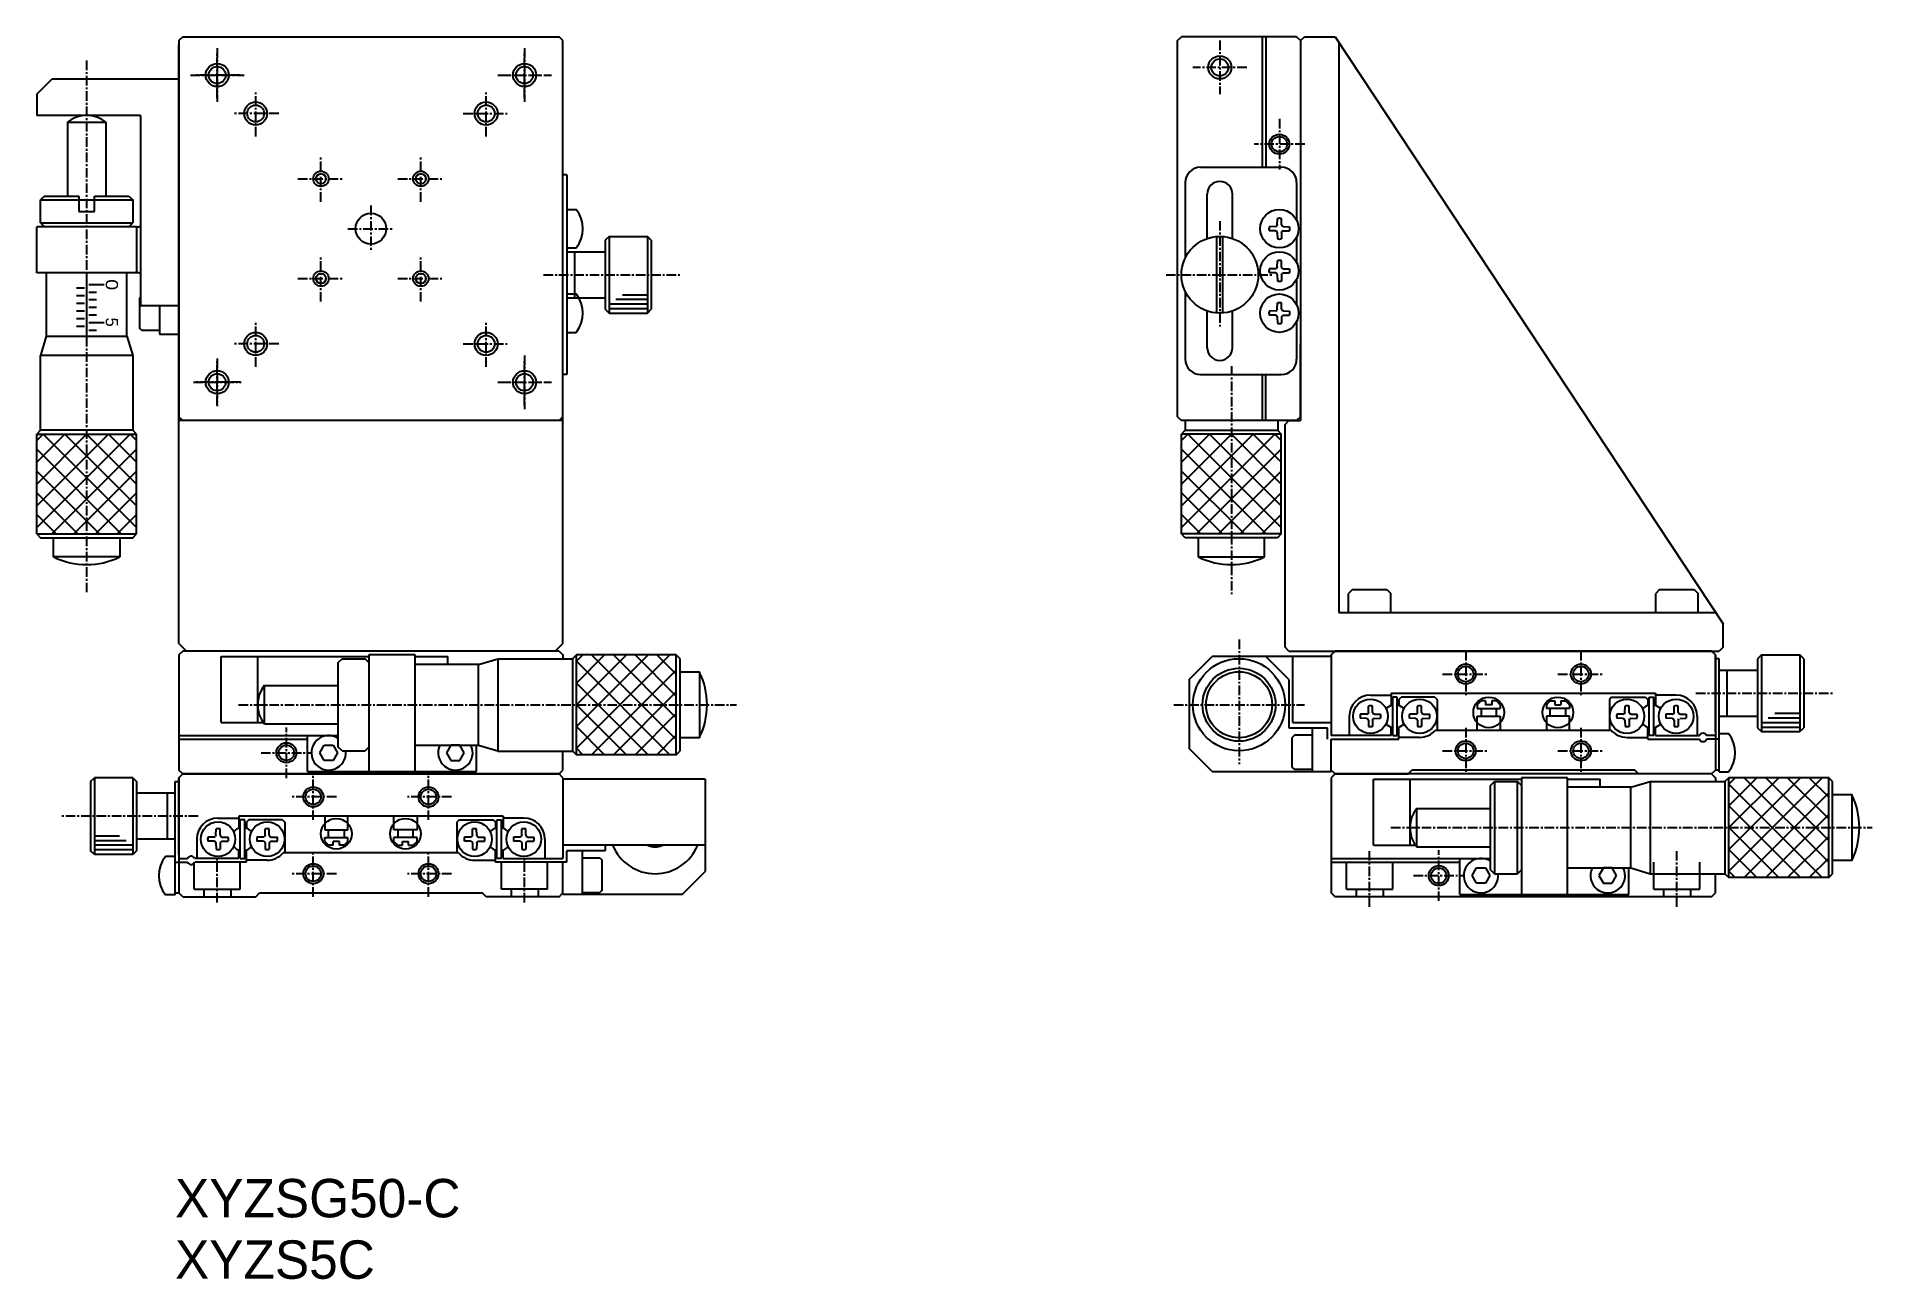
# Model space of a CAD drawing. Extents: x 46 to 285, y 80 to 241.
import ezdxf

# ---------------------------------------------------------------- set-up
doc = ezdxf.new("R2010")
doc.units = 0
doc.linetypes.add('CENTER', pattern=[2, 1.25, -0.25, 0.25, -0.25])
doc.layers.get('0').update_dxf_attribs({"linetype": 'CONTINUOUS'})
doc.layers.add('CENTER', color=1, linetype='CENTER')

msp = doc.modelspace()

# ---------------------------------------------------------------- linework, layer by layer
at = {"color": 7, "linetype": 'CONTINUOUS'}
for p, q in [((64.89, 241.46), (64.39, 240.96)), ((64.89, 241.46), (113.89, 241.46)), ((65.39, 241.46), (113.39, 241.46)), ((114.39, 240.96), (113.89, 241.46)), ((194.39, 240.96), (194.89, 241.46)), ((209.89, 241.46), (194.89, 241.46)), ((205.39, 241.46), (205.39, 224.46)), ((205.89, 241.46), (205.89, 224.46)), ((210.39, 240.96), (209.89, 241.46)), ((210.39, 240.96), (209.89, 241.46)), ((210.39, 240.96), (210.89, 241.46)), ((210.89, 241.46), (214.89, 241.46)), ((214.89, 241.46), (265.39, 165.02)), ((64.39, 240.96), (64.39, 191.96)), ((64.39, 162.46), (64.39, 240.46)), ((114.39, 191.96), (114.39, 240.96)), ((114.39, 162.46), (114.39, 240.46)), ((194.39, 191.96), (194.39, 240.96)), ((210.39, 240.96), (210.39, 191.46)), ((210.39, 240.96), (210.39, 231.46)), ((215.39, 240.7), (215.39, 166.46)), ((45.89, 233.96), (47.89, 235.96)), ((47.89, 235.96), (64.39, 235.96)), ((45.89, 233.96), (45.89, 231.21)), ((59.39, 231.21), (45.89, 231.21)), ((49.89, 230.33), (49.89, 220.71)), ((54.89, 230.33), (54.89, 220.71)), ((59.39, 231.21), (59.39, 206.46)), ((114.89, 223.46), (114.39, 223.46)), ((114.89, 223.46), (114.89, 197.46)), ((195.39, 222.46), (195.39, 212.64)), ((197.39, 224.46), (207.89, 224.46)), ((209.89, 222.46), (209.89, 217.55)), ((46.89, 220.71), (46.39, 220.21)), ((46.39, 217.21), (46.39, 220.21)), ((46.89, 220.71), (51.39, 220.71)), ((51.39, 220.71), (51.39, 218.71)), ((51.39, 220.21), (53.39, 220.21)), ((53.39, 220.71), (57.89, 220.71)), ((53.39, 218.71), (53.39, 220.71)), ((57.89, 220.71), (58.39, 220.21)), ((58.39, 220.21), (58.39, 217.21)), ((198.24, 215.25), (198.24, 220.96)), ((201.54, 215.11), (201.54, 220.96)), ((209.89, 221.46), (209.89, 217.55)), ((51.39, 218.71), (53.39, 218.71)), ((114.89, 218.96), (116.11, 218.96)), ((207.37, 216.96), (207.38, 217.79)), ((207.91, 216.96), (207.9, 217.79)), ((58.89, 216.71), (45.89, 216.71)), ((45.89, 210.71), (45.89, 216.71)), ((46.39, 217.21), (46.89, 216.71)), ((57.89, 216.71), (58.39, 217.21)), ((58.89, 216.71), (58.89, 210.71)), ((120.39, 215.46), (119.89, 214.96)), ((120.39, 215.46), (125.39, 215.46)), ((125.89, 214.96), (125.39, 215.46)), ((199.49, 205.48), (199.49, 215.45)), ((200.29, 205.48), (200.29, 215.45)), ((207.16, 216.74), (206.31, 216.72)), ((207.16, 216.19), (206.31, 216.2)), ((207.16, 216.74), (207.29, 216.8)), ((207.16, 216.19), (207.29, 216.13)), ((207.37, 216.96), (207.29, 216.8)), ((207.37, 215.96), (207.29, 216.13)), ((207.37, 215.96), (207.38, 215.14)), ((207.91, 215.96), (207.9, 215.14)), ((207.91, 216.96), (207.99, 216.8)), ((207.91, 215.96), (207.99, 216.13)), ((208.12, 216.74), (207.99, 216.8)), ((208.12, 216.19), (207.99, 216.13)), ((208.12, 216.74), (208.96, 216.72)), ((208.12, 216.19), (208.96, 216.2)), ((209.89, 215.37), (209.89, 212.05)), ((114.89, 213.96), (116.11, 213.96)), ((114.89, 213.46), (119.89, 213.46)), ((115.89, 213.46), (115.89, 207.46)), ((119.89, 214.96), (119.89, 205.96)), ((125.89, 214.96), (125.89, 205.96)), ((58.89, 210.71), (45.89, 210.71)), ((47.14, 210.71), (47.14, 202.46)), ((57.64, 202.46), (57.64, 210.71)), ((207.16, 211.24), (206.31, 211.22)), ((207.16, 210.69), (206.31, 210.7)), ((207.16, 211.24), (207.29, 211.3)), ((207.16, 210.69), (207.29, 210.63)), ((207.37, 211.46), (207.29, 211.3)), ((207.37, 210.46), (207.29, 210.63)), ((207.37, 211.46), (207.38, 212.29)), ((207.37, 210.46), (207.38, 209.64)), ((207.91, 211.46), (207.9, 212.29)), ((207.91, 210.46), (207.9, 209.64)), ((207.91, 211.46), (207.99, 211.3)), ((207.91, 210.46), (207.99, 210.63)), ((208.12, 211.24), (207.99, 211.3)), ((208.12, 210.69), (207.99, 210.63)), ((208.12, 211.24), (208.96, 211.22)), ((208.12, 210.69), (208.96, 210.7)), ((114.89, 207.96), (116.11, 207.96)), ((195.39, 208.28), (195.39, 199.46)), ((209.89, 209.87), (209.89, 206.55)), ((59.29, 207.41), (59.39, 207.51)), ((59.29, 207.41), (59.29, 203.51)), ((59.39, 206.46), (64.39, 206.46)), ((61.89, 206.46), (61.89, 202.71)), ((114.89, 207.46), (119.89, 207.46)), ((119.89, 205.96), (120.39, 205.46)), ((125.39, 205.46), (125.89, 205.96)), ((198.24, 200.96), (198.24, 205.68)), ((201.54, 200.96), (201.54, 205.82)), ((207.16, 205.74), (206.31, 205.72)), ((207.16, 205.74), (207.29, 205.8)), ((207.37, 205.96), (207.29, 205.8)), ((207.37, 205.96), (207.38, 206.79)), ((207.91, 205.96), (207.9, 206.79)), ((207.91, 205.96), (207.99, 205.8)), ((208.12, 205.74), (207.99, 205.8)), ((208.12, 205.74), (208.96, 205.72)), ((59.59, 203.21), (59.29, 203.51)), ((61.89, 203.21), (59.59, 203.21)), ((120.39, 205.46), (125.39, 205.46)), ((207.16, 205.19), (206.31, 205.2)), ((207.16, 205.19), (207.29, 205.13)), ((207.37, 204.96), (207.29, 205.13)), ((207.37, 204.96), (207.38, 204.14)), ((207.91, 204.96), (207.9, 204.14)), ((207.91, 204.96), (207.99, 205.13)), ((208.12, 205.19), (207.99, 205.13)), ((208.12, 205.19), (208.96, 205.2)), ((209.89, 204.37), (209.89, 199.46)), ((47.14, 202.46), (46.39, 199.96)), ((47.14, 202.46), (57.64, 202.46)), ((57.64, 202.46), (58.39, 199.96)), ((61.89, 202.71), (64.39, 202.71)), ((114.89, 202.96), (116.11, 202.96)), ((210.39, 191.96), (210.39, 201.46)), ((46.35, 199.96), (46.35, 190.21)), ((58.39, 199.96), (46.39, 199.96)), ((58.39, 199.96), (58.39, 190.21)), ((114.89, 197.46), (114.39, 197.46)), ((197.39, 197.46), (207.89, 197.46)), ((205.39, 197.46), (205.39, 191.46)), ((205.89, 191.46), (205.89, 197.46)), ((64.39, 191.96), (64.89, 191.46)), ((114.39, 191.46), (64.39, 191.46)), ((113.89, 191.46), (64.89, 191.46)), ((113.89, 191.46), (114.39, 191.96)), ((194.39, 191.96), (194.89, 191.46)), ((209.89, 191.46), (194.89, 191.46)), ((195.39, 191.46), (195.39, 190.21)), ((207.42, 191.46), (207.42, 190.21)), ((208.39, 190.96), (208.89, 191.46)), ((208.89, 191.46), (210.39, 191.46)), ((210.39, 191.96), (209.89, 191.46)), ((209.89, 191.46), (210.39, 191.96)), ((210.39, 191.96), (209.89, 191.46)), ((46.39, 190.21), (45.89, 189.71)), ((45.89, 176.71), (45.89, 189.71)), ((58.39, 190.21), (46.39, 190.21)), ((58.89, 189.71), (58.39, 190.21)), ((58.89, 176.71), (58.89, 189.71)), ((194.89, 189.71), (195.39, 190.21)), ((194.89, 176.71), (194.89, 189.71)), ((195.39, 190.21), (207.39, 190.21)), ((207.39, 190.21), (207.89, 189.71)), ((207.89, 176.71), (207.89, 189.71)), ((208.39, 161.96), (208.39, 190.96)), ((45.89, 176.71), (46.39, 176.21)), ((46.39, 176.21), (58.39, 176.21)), ((48.09, 173.71), (48.09, 176.21)), ((56.69, 176.21), (56.69, 173.71)), ((58.39, 176.21), (58.89, 176.71)), ((195.39, 176.21), (194.89, 176.71)), ((207.39, 176.21), (195.39, 176.21)), ((197.09, 176.21), (197.09, 173.71)), ((205.69, 173.71), (205.69, 176.21)), ((207.89, 176.71), (207.39, 176.21)), ((217.14, 169.46), (216.64, 168.96)), ((216.64, 166.46), (216.64, 168.96)), ((217.14, 169.46), (221.64, 169.46)), ((221.64, 169.46), (222.14, 168.96)), ((222.14, 166.46), (222.14, 168.96)), ((257.14, 169.46), (256.64, 168.96)), ((256.64, 166.46), (256.64, 168.96)), ((257.14, 169.46), (261.64, 169.46)), ((261.64, 169.46), (262.14, 168.96)), ((262.14, 166.46), (262.14, 168.96)), ((215.39, 166.46), (264.44, 166.46)), ((265.39, 161.96), (265.39, 165.02)), ((64.39, 162.46), (65.39, 161.46)), ((64.89, 161.46), (64.39, 160.96)), ((64.39, 160.96), (64.39, 145.96)), ((113.89, 161.46), (64.89, 161.46)), ((113.39, 161.46), (65.39, 161.46)), ((69.89, 152.16), (69.89, 160.76)), ((69.89, 160.76), (89.14, 160.76)), ((74.64, 160.76), (74.64, 152.16)), ((85.14, 159.96), (85.64, 160.46)), ((85.64, 160.46), (88.64, 160.46)), ((89.14, 159.96), (88.64, 160.46)), ((89.14, 160.96), (89.14, 145.76)), ((95.14, 160.96), (89.14, 160.96)), ((95.14, 145.76), (95.14, 160.96)), ((95.14, 160.76), (99.39, 160.76)), ((99.39, 159.71), (99.39, 160.76)), ((103.39, 159.71), (105.89, 160.46)), ((105.89, 160.46), (105.89, 148.46)), ((105.89, 160.46), (115.64, 160.46)), ((113.39, 161.46), (114.39, 162.46)), ((113.89, 161.46), (114.39, 160.96)), ((114.39, 160.96), (114.39, 160.46)), ((116.14, 160.96), (115.64, 160.46)), ((115.64, 160.46), (115.64, 148.46)), ((129.14, 160.96), (116.14, 160.96)), ((129.64, 160.46), (129.14, 160.96)), ((129.64, 148.46), (129.64, 160.46)), ((195.89, 157.76), (198.89, 160.76)), ((214.39, 160.76), (198.89, 160.76)), ((208.89, 157.76), (205.89, 160.76)), ((208.89, 161.46), (208.39, 161.96)), ((208.89, 161.46), (264.89, 161.46)), ((209.39, 152.16), (209.39, 160.76)), ((214.39, 160.96), (214.89, 161.46)), ((214.39, 160.96), (214.39, 150.46)), ((263.89, 161.46), (214.89, 161.46)), ((264.39, 160.96), (263.89, 161.46)), ((264.39, 150.96), (264.39, 160.96)), ((264.39, 160.96), (264.39, 149.96)), ((264.89, 160.46), (264.39, 160.46)), ((265.39, 161.96), (264.89, 161.46)), ((264.89, 145.71), (264.89, 160.46)), ((270.39, 160.96), (269.89, 160.46)), ((269.89, 160.46), (269.89, 151.46)), ((270.39, 160.96), (275.39, 160.96)), ((275.89, 160.46), (275.39, 160.96)), ((275.89, 160.46), (275.89, 151.46)), ((85.14, 148.96), (85.14, 159.96)), ((103.39, 159.71), (95.14, 159.71)), ((103.39, 149.21), (103.39, 159.71)), ((129.64, 158.76), (132.14, 158.76)), ((195.89, 157.76), (195.89, 148.76)), ((208.89, 157.76), (208.89, 151.46)), ((264.89, 158.96), (269.89, 158.96)), ((265.89, 158.96), (265.89, 152.96)), ((75.52, 156.96), (85.14, 156.96)), ((219.49, 155.71), (222.19, 155.71)), ((222.19, 155.96), (222.19, 154.38)), ((222.19, 155.96), (256.59, 155.96)), ((222.99, 155.46), (222.39, 155.46)), ((222.39, 150.46), (222.39, 155.46)), ((222.99, 150.46), (222.99, 155.46)), ((223.19, 155.16), (223.49, 155.46)), ((227.89, 155.46), (223.49, 155.46)), ((227.89, 155.46), (228.19, 155.16)), ((250.89, 155.46), (250.59, 155.16)), ((250.89, 155.46), (255.29, 155.46)), ((255.29, 155.46), (255.59, 155.16)), ((255.79, 155.46), (256.39, 155.46)), ((255.79, 150.46), (255.79, 155.46)), ((256.39, 150.46), (256.39, 155.46)), ((256.59, 155.96), (256.59, 154.38)), ((259.29, 155.71), (256.59, 155.71)), ((216.74, 152.96), (216.74, 150.46)), ((219.01, 153.24), (218.16, 153.22)), ((219.01, 153.24), (219.14, 153.3)), ((219.22, 153.46), (219.14, 153.3)), ((219.22, 153.46), (219.23, 154.29)), ((219.76, 153.46), (219.75, 154.29)), ((219.76, 153.46), (219.84, 153.3)), ((219.97, 153.24), (219.84, 153.3)), ((219.97, 153.24), (220.81, 153.22)), ((223.19, 155.16), (223.19, 154.38)), ((225.41, 153.24), (224.56, 153.22)), ((225.41, 153.24), (225.54, 153.3)), ((225.62, 153.46), (225.54, 153.3)), ((225.62, 153.46), (225.63, 154.29)), ((226.16, 153.46), (226.15, 154.29)), ((226.16, 153.46), (226.24, 153.3)), ((226.37, 153.24), (226.24, 153.3)), ((226.37, 153.24), (227.21, 153.22)), ((228.19, 155.16), (228.19, 151.16)), ((233.39, 154.46), (233.89, 154.96)), ((233.39, 154.46), (233.39, 153.96)), ((233.39, 153.96), (236.39, 153.96)), ((233.39, 152.96), (236.39, 152.96)), ((233.39, 151.16), (233.39, 152.96)), ((234.49, 154.96), (233.89, 154.96)), ((233.89, 153.96), (233.89, 152.96)), ((234.49, 154.96), (234.49, 154.46)), ((235.29, 154.46), (234.49, 154.46)), ((235.29, 154.96), (235.29, 154.46)), ((235.89, 154.96), (235.29, 154.96)), ((236.39, 154.46), (235.89, 154.96)), ((235.89, 152.96), (235.89, 153.96)), ((236.39, 154.46), (236.39, 153.96)), ((236.39, 152.96), (236.39, 151.16)), ((242.39, 154.46), (242.89, 154.96)), ((242.39, 154.46), (242.39, 153.96)), ((245.39, 153.96), (242.39, 153.96)), ((245.39, 152.96), (242.39, 152.96)), ((242.39, 152.96), (242.39, 151.16)), ((242.89, 154.96), (243.49, 154.96)), ((242.89, 152.96), (242.89, 153.96)), ((243.49, 154.96), (243.49, 154.46)), ((243.49, 154.46), (244.29, 154.46)), ((244.29, 154.96), (244.29, 154.46)), ((244.29, 154.96), (244.89, 154.96)), ((245.39, 154.46), (244.89, 154.96)), ((244.89, 153.96), (244.89, 152.96)), ((245.39, 154.46), (245.39, 153.96)), ((245.39, 151.16), (245.39, 152.96)), ((250.59, 155.16), (250.59, 151.16)), ((252.41, 153.24), (251.56, 153.22)), ((252.41, 153.24), (252.54, 153.3)), ((252.62, 153.46), (252.54, 153.3)), ((252.62, 153.46), (252.63, 154.29)), ((253.16, 153.46), (253.15, 154.29)), ((253.16, 153.46), (253.24, 153.3)), ((253.37, 153.24), (253.24, 153.3)), ((253.37, 153.24), (254.21, 153.22)), ((255.59, 155.16), (255.59, 154.38)), ((258.81, 153.24), (257.96, 153.22)), ((258.81, 153.24), (258.94, 153.3)), ((259.02, 153.46), (258.94, 153.3)), ((259.02, 153.46), (259.03, 154.29)), ((259.56, 153.46), (259.55, 154.29)), ((259.56, 153.46), (259.64, 153.3)), ((259.77, 153.24), (259.64, 153.3)), ((259.77, 153.24), (260.61, 153.22)), ((262.04, 152.96), (262.04, 150.46)), ((264.89, 152.96), (269.89, 152.96)), ((69.89, 152.16), (75.37, 152.16)), ((75.52, 151.96), (85.14, 151.96)), ((208.89, 151.46), (213.89, 151.46)), ((209.39, 152.16), (214.39, 152.16)), ((211.89, 151.46), (211.89, 145.76)), ((213.89, 149.96), (213.89, 151.46)), ((219.01, 152.69), (218.16, 152.7)), ((219.01, 152.69), (219.14, 152.63)), ((219.22, 152.46), (219.14, 152.63)), ((219.22, 152.46), (219.23, 151.64)), ((219.76, 152.46), (219.75, 151.64)), ((219.76, 152.46), (219.84, 152.63)), ((219.97, 152.69), (219.84, 152.63)), ((219.97, 152.69), (220.81, 152.7)), ((222.19, 150.46), (222.19, 151.55)), ((223.19, 149.96), (223.19, 151.55)), ((225.41, 152.69), (224.56, 152.7)), ((225.41, 152.69), (225.54, 152.63)), ((225.62, 152.46), (225.54, 152.63)), ((225.62, 152.46), (225.63, 151.64)), ((226.16, 152.46), (226.15, 151.64)), ((226.16, 152.46), (226.24, 152.63)), ((226.37, 152.69), (226.24, 152.63)), ((226.37, 152.69), (227.21, 152.7)), ((227.97, 151.16), (250.81, 151.16)), ((252.41, 152.69), (251.56, 152.7)), ((252.41, 152.69), (252.54, 152.63)), ((252.62, 152.46), (252.54, 152.63)), ((252.62, 152.46), (252.63, 151.64)), ((253.16, 152.46), (253.15, 151.64)), ((253.16, 152.46), (253.24, 152.63)), ((253.37, 152.69), (253.24, 152.63)), ((253.37, 152.69), (254.21, 152.7)), ((255.59, 149.96), (255.59, 151.55)), ((256.59, 150.46), (256.59, 151.55)), ((258.81, 152.69), (257.96, 152.7)), ((258.81, 152.69), (258.94, 152.63)), ((259.02, 152.46), (258.94, 152.63)), ((259.02, 152.46), (259.03, 151.64)), ((259.56, 152.46), (259.55, 151.64)), ((259.56, 152.46), (259.64, 152.63)), ((259.77, 152.69), (260.61, 152.7)), ((264.89, 150.71), (266.11, 150.71)), ((269.89, 151.46), (270.39, 150.96)), ((270.39, 150.96), (275.39, 150.96)), ((275.39, 150.96), (275.89, 151.46)), ((64.39, 150.46), (85.14, 150.46)), ((64.39, 149.96), (81.14, 149.96)), ((81.14, 145.76), (81.14, 150.46)), ((82.73, 148.21), (83.31, 149.21)), ((83.31, 147.21), (82.73, 148.21)), ((83.31, 149.21), (84.47, 149.21)), ((84.47, 149.21), (85.04, 148.21)), ((85.04, 148.21), (84.47, 147.21)), ((85.64, 148.46), (85.14, 148.96)), ((85.64, 148.46), (88.64, 148.46)), ((89.14, 148.96), (88.64, 148.46)), ((95.14, 149.21), (103.39, 149.21)), ((99.81, 149.21), (99.23, 148.21)), ((99.23, 148.21), (99.81, 147.21)), ((100.97, 149.21), (99.81, 149.21)), ((101.54, 148.21), (100.97, 149.21)), ((100.97, 147.21), (101.54, 148.21)), ((103.14, 145.76), (103.14, 149.21)), ((103.39, 149.21), (105.89, 148.46)), ((105.89, 148.43), (115.64, 148.43)), ((114.39, 145.96), (114.39, 148.43)), ((115.64, 148.46), (116.14, 147.96)), ((129.14, 147.96), (129.64, 148.46)), ((132.14, 150.16), (129.64, 150.16)), ((198.89, 145.76), (195.89, 148.76)), ((209.59, 150.51), (209.29, 150.21)), ((209.29, 146.31), (209.29, 150.21)), ((211.89, 150.51), (209.59, 150.51)), ((222.19, 150.46), (214.39, 150.46)), ((214.39, 145.76), (214.39, 149.96)), ((214.39, 149.96), (223.19, 149.96)), ((222.39, 150.46), (222.99, 150.46)), ((225.89, 150.21), (223.19, 150.21)), ((252.89, 150.21), (255.59, 150.21)), ((255.59, 149.96), (262.33, 149.96)), ((256.39, 150.46), (255.79, 150.46)), ((256.59, 150.46), (262.33, 150.46)), ((264.39, 150.46), (263.25, 150.46)), ((264.89, 149.96), (263.25, 149.96)), ((264.39, 149.96), (264.39, 145.96)), ((64.39, 145.96), (64.89, 145.46)), ((64.89, 145.46), (64.39, 145.96)), ((81.14, 145.76), (103.14, 145.76)), ((84.47, 147.21), (83.31, 147.21)), ((99.81, 147.21), (100.97, 147.21)), ((113.89, 145.46), (114.39, 145.96)), ((113.89, 145.46), (114.39, 145.96)), ((129.14, 147.96), (116.14, 147.96)), ((198.89, 145.76), (214.39, 145.76)), ((209.29, 146.31), (209.59, 146.01)), ((211.89, 146.01), (209.59, 146.01)), ((214.89, 145.46), (214.39, 145.96)), ((224.39, 145.46), (224.89, 145.96)), ((253.89, 145.96), (224.89, 145.96)), ((254.39, 145.46), (253.89, 145.96)), ((263.89, 145.46), (264.39, 145.96)), ((264.89, 145.96), (264.39, 145.96)), ((52.89, 144.46), (53.39, 144.96)), ((52.89, 144.46), (52.89, 135.46)), ((58.39, 144.96), (53.39, 144.96)), ((58.39, 144.96), (58.89, 144.46)), ((58.89, 144.46), (58.89, 135.46)), ((63.89, 144.46), (64.39, 144.46)), ((63.89, 129.71), (63.89, 144.46)), ((64.39, 144.96), (64.89, 145.46)), ((64.39, 134.96), (64.39, 144.96)), ((64.39, 144.96), (64.39, 133.96)), ((64.89, 145.46), (113.89, 145.46)), ((113.89, 145.46), (64.89, 145.46)), ((114.39, 144.96), (113.89, 145.46)), ((114.39, 144.96), (114.39, 134.46)), ((132.89, 144.76), (114.39, 144.76)), ((132.89, 144.76), (132.89, 132.76)), ((214.89, 145.46), (214.39, 144.96)), ((214.39, 144.96), (214.39, 129.96)), ((214.89, 145.46), (224.39, 145.46)), ((263.89, 145.46), (214.89, 145.46)), ((219.89, 136.16), (219.89, 144.76)), ((219.89, 144.76), (239.14, 144.76)), ((224.64, 144.76), (224.64, 136.16)), ((235.14, 143.96), (235.64, 144.46)), ((235.14, 132.96), (235.14, 143.96)), ((235.64, 144.46), (238.64, 144.46)), ((239.14, 143.96), (238.64, 144.46)), ((245.14, 144.96), (239.14, 144.96)), ((239.14, 144.96), (239.14, 129.76)), ((245.14, 129.76), (245.14, 144.96)), ((245.14, 144.76), (249.39, 144.76)), ((253.39, 143.71), (245.14, 143.71)), ((249.39, 143.71), (249.39, 144.76)), ((253.39, 143.71), (255.89, 144.46)), ((253.39, 133.21), (253.39, 143.71)), ((263.89, 145.46), (254.39, 145.46)), ((255.89, 144.46), (265.64, 144.46)), ((255.89, 144.46), (255.89, 132.46)), ((263.89, 145.46), (264.39, 144.96)), ((264.39, 144.96), (264.39, 144.46)), ((264.89, 145.71), (266.11, 145.71)), ((266.14, 144.96), (265.64, 144.46)), ((265.64, 144.46), (265.64, 132.46)), ((279.14, 144.96), (266.14, 144.96)), ((279.64, 144.46), (279.14, 144.96)), ((279.64, 132.46), (279.64, 144.46)), ((63.89, 142.96), (58.89, 142.96)), ((62.89, 142.96), (62.89, 136.96)), ((279.64, 142.76), (282.14, 142.76)), ((69.49, 139.71), (72.19, 139.71)), ((72.19, 139.96), (72.19, 138.38)), ((106.59, 139.96), (72.19, 139.96)), ((72.39, 134.46), (72.39, 139.46)), ((72.99, 139.46), (72.39, 139.46)), ((72.99, 134.46), (72.99, 139.46)), ((73.49, 139.46), (73.19, 139.16)), ((73.19, 139.16), (73.19, 138.38)), ((77.89, 139.46), (73.49, 139.46)), ((77.89, 139.46), (78.19, 139.16)), ((78.19, 139.16), (78.19, 135.16)), ((83.39, 139.96), (83.39, 138.16)), ((86.39, 138.16), (86.39, 139.96)), ((92.39, 138.16), (92.39, 139.96)), ((95.39, 139.96), (95.39, 138.16)), ((100.89, 139.46), (100.59, 139.16)), ((100.59, 139.16), (100.59, 135.16)), ((100.89, 139.46), (105.29, 139.46)), ((105.59, 139.16), (105.29, 139.46)), ((105.59, 139.16), (105.59, 138.38)), ((105.79, 139.46), (106.39, 139.46)), ((105.79, 134.46), (105.79, 139.46)), ((106.39, 134.46), (106.39, 139.46)), ((106.59, 139.96), (106.59, 138.38)), ((109.29, 139.71), (106.59, 139.71)), ((225.52, 140.96), (235.14, 140.96)), ((63.89, 136.96), (58.89, 136.96)), ((66.74, 136.96), (66.74, 134.46)), ((69.01, 137.24), (68.16, 137.22)), ((69.01, 136.69), (68.16, 136.7)), ((69.01, 137.24), (69.14, 137.3)), ((69.01, 136.69), (69.14, 136.63)), ((69.22, 137.46), (69.14, 137.3)), ((69.22, 136.46), (69.14, 136.63)), ((69.22, 137.46), (69.23, 138.29)), ((69.22, 136.46), (69.23, 135.64)), ((69.76, 137.46), (69.75, 138.29)), ((69.76, 136.46), (69.75, 135.64)), ((69.76, 137.46), (69.84, 137.3)), ((69.76, 136.46), (69.84, 136.63)), ((69.97, 137.24), (69.84, 137.3)), ((69.97, 136.69), (69.84, 136.63)), ((69.97, 137.24), (70.81, 137.22)), ((69.97, 136.69), (70.81, 136.7)), ((75.41, 137.24), (74.56, 137.22)), ((75.41, 136.69), (74.56, 136.7)), ((75.41, 137.24), (75.54, 137.3)), ((75.41, 136.69), (75.54, 136.63)), ((75.62, 137.46), (75.54, 137.3)), ((75.62, 136.46), (75.54, 136.63)), ((75.62, 137.46), (75.63, 138.29)), ((75.62, 136.46), (75.63, 135.64)), ((76.16, 137.46), (76.15, 138.29)), ((76.16, 136.46), (76.15, 135.64)), ((76.16, 137.46), (76.24, 137.3)), ((76.16, 136.46), (76.24, 136.63)), ((76.37, 137.24), (76.24, 137.3)), ((76.37, 136.69), (76.24, 136.63)), ((76.37, 137.24), (77.21, 137.22)), ((76.37, 136.69), (77.21, 136.7)), ((83.39, 138.16), (86.39, 138.16)), ((83.39, 137.16), (86.39, 137.16)), ((83.39, 136.66), (83.39, 137.16)), ((83.39, 136.66), (83.89, 136.16)), ((83.89, 137.16), (83.89, 138.16)), ((84.49, 136.16), (84.49, 136.66)), ((85.29, 136.66), (84.49, 136.66)), ((85.29, 136.16), (85.29, 136.66)), ((85.89, 138.16), (85.89, 137.16)), ((86.39, 136.66), (85.89, 136.16)), ((86.39, 136.66), (86.39, 137.16)), ((95.39, 138.16), (92.39, 138.16)), ((95.39, 137.16), (92.39, 137.16)), ((92.39, 136.66), (92.39, 137.16)), ((92.39, 136.66), (92.89, 136.16)), ((92.89, 138.16), (92.89, 137.16)), ((93.49, 136.66), (94.29, 136.66)), ((93.49, 136.16), (93.49, 136.66)), ((94.29, 136.16), (94.29, 136.66)), ((94.89, 137.16), (94.89, 138.16)), ((95.39, 136.66), (94.89, 136.16)), ((95.39, 136.66), (95.39, 137.16)), ((102.41, 137.24), (101.56, 137.22)), ((102.41, 136.69), (101.56, 136.7)), ((102.41, 137.24), (102.54, 137.3)), ((102.41, 136.69), (102.54, 136.63)), ((102.62, 137.46), (102.54, 137.3)), ((102.62, 136.46), (102.54, 136.63)), ((102.62, 137.46), (102.63, 138.29)), ((102.62, 136.46), (102.63, 135.64)), ((103.16, 137.46), (103.15, 138.29)), ((103.16, 136.46), (103.15, 135.64)), ((103.16, 137.46), (103.24, 137.3)), ((103.16, 136.46), (103.24, 136.63)), ((103.37, 137.24), (103.24, 137.3)), ((103.37, 136.69), (103.24, 136.63)), ((103.37, 137.24), (104.21, 137.22)), ((103.37, 136.69), (104.21, 136.7)), ((108.81, 137.24), (107.96, 137.22)), ((108.81, 136.69), (107.96, 136.7)), ((108.81, 137.24), (108.94, 137.3)), ((108.81, 136.69), (108.94, 136.63)), ((109.02, 137.46), (108.94, 137.3)), ((109.02, 136.46), (108.94, 136.63)), ((109.02, 137.46), (109.03, 138.29)), ((109.02, 136.46), (109.03, 135.64)), ((109.56, 137.46), (109.55, 138.29)), ((109.56, 136.46), (109.55, 135.64)), ((109.56, 137.46), (109.64, 137.3)), ((109.56, 136.46), (109.64, 136.63)), ((109.77, 137.24), (109.64, 137.3)), ((109.77, 136.69), (109.64, 136.63)), ((109.77, 137.24), (110.61, 137.22)), ((109.77, 136.69), (110.61, 136.7)), ((112.04, 136.96), (112.04, 134.46)), ((53.39, 134.96), (52.89, 135.46)), ((58.39, 134.96), (53.39, 134.96)), ((58.89, 135.46), (58.39, 134.96)), ((63.89, 134.71), (62.67, 134.71)), ((63.89, 133.96), (65.53, 133.96)), ((64.39, 134.46), (65.53, 134.46)), ((64.39, 133.96), (64.39, 129.96)), ((72.19, 134.46), (66.45, 134.46)), ((73.19, 133.96), (66.45, 133.96)), ((72.19, 134.46), (72.19, 135.55)), ((72.39, 134.46), (72.99, 134.46)), ((73.19, 133.96), (73.19, 135.55)), ((75.89, 134.21), (73.19, 134.21)), ((100.81, 135.16), (77.97, 135.16)), ((84.49, 136.16), (83.89, 136.16)), ((85.89, 136.16), (85.29, 136.16)), ((92.89, 136.16), (93.49, 136.16)), ((94.29, 136.16), (94.89, 136.16)), ((102.89, 134.21), (105.59, 134.21)), ((105.59, 133.96), (105.59, 135.55)), ((114.39, 133.96), (105.59, 133.96)), ((106.39, 134.46), (105.79, 134.46)), ((106.59, 134.46), (106.59, 135.55)), ((106.59, 134.46), (114.39, 134.46)), ((132.89, 136.16), (114.39, 136.16)), ((114.89, 133.96), (114.39, 133.96)), ((114.39, 129.76), (114.39, 133.96)), ((114.89, 133.96), (114.89, 135.46)), ((119.89, 135.46), (114.89, 135.46)), ((116.89, 135.46), (116.89, 129.76)), ((116.89, 134.51), (119.19, 134.51)), ((119.19, 134.51), (119.49, 134.21)), ((119.49, 130.31), (119.49, 134.21)), ((119.89, 136.16), (119.89, 135.46)), ((214.39, 134.46), (235.14, 134.46)), ((214.39, 133.96), (231.14, 133.96)), ((219.89, 136.16), (225.37, 136.16)), ((225.52, 135.96), (235.14, 135.96)), ((231.14, 129.76), (231.14, 134.46)), ((282.14, 134.16), (279.64, 134.16)), ((129.89, 129.76), (132.89, 132.76)), ((232.73, 132.21), (233.31, 133.21)), ((233.31, 131.21), (232.73, 132.21)), ((233.31, 133.21), (234.47, 133.21)), ((234.47, 133.21), (235.04, 132.21)), ((235.04, 132.21), (234.47, 131.21)), ((235.64, 132.46), (235.14, 132.96)), ((235.64, 132.46), (238.64, 132.46)), ((239.14, 132.96), (238.64, 132.46)), ((245.14, 133.21), (253.39, 133.21)), ((249.81, 133.21), (249.23, 132.21)), ((249.23, 132.21), (249.81, 131.21)), ((250.97, 133.21), (249.81, 133.21)), ((251.54, 132.21), (250.97, 133.21)), ((250.97, 131.21), (251.54, 132.21)), ((253.14, 129.76), (253.14, 133.21)), ((253.39, 133.21), (255.89, 132.46)), ((255.89, 132.43), (265.64, 132.43)), ((264.39, 129.96), (264.39, 132.43)), ((265.64, 132.46), (266.14, 131.96)), ((279.14, 131.96), (266.14, 131.96)), ((279.14, 131.96), (279.64, 132.46)), ((63.89, 129.71), (62.67, 129.71)), ((63.89, 129.96), (64.39, 129.96)), ((64.89, 129.46), (64.39, 129.96)), ((64.89, 129.46), (74.39, 129.46)), ((74.39, 129.46), (74.89, 129.96)), ((74.89, 129.96), (103.89, 129.96)), ((104.39, 129.46), (103.89, 129.96)), ((113.89, 129.46), (104.39, 129.46)), ((113.89, 129.46), (114.39, 129.96)), ((129.89, 129.76), (114.39, 129.76)), ((116.89, 130.01), (119.19, 130.01)), ((119.49, 130.31), (119.19, 130.01)), ((214.39, 129.96), (214.89, 129.46)), ((214.89, 129.46), (214.39, 129.96)), ((263.89, 129.46), (214.89, 129.46)), ((231.14, 129.76), (253.14, 129.76)), ((234.47, 131.21), (233.31, 131.21)), ((249.81, 131.21), (250.97, 131.21)), ((263.89, 129.46), (264.39, 129.96)), ((263.89, 129.46), (264.39, 129.96))]:
    msp.add_line(p, q, dxfattribs=at)
at = {"color": 3, "linetype": 'CONTINUOUS'}
for p, q in [((49.89, 230.33), (54.89, 230.33)), ((46.39, 220.21), (51.39, 220.21)), ((53.39, 220.21), (58.39, 220.21)), ((46.39, 217.21), (58.39, 217.21)), ((120.39, 215.46), (120.39, 205.46)), ((125.39, 215.46), (125.39, 205.46)), ((52.39, 210.71), (52.39, 202.71)), ((52.09, 208.71), (51.09, 208.71)), ((52.69, 209.21), (54.69, 209.21)), ((52.69, 208.21), (53.69, 208.21)), ((52.09, 207.71), (51.09, 207.71)), ((52.09, 206.71), (51.09, 206.71)), ((52.09, 205.71), (51.09, 205.71)), ((53.69, 207.21), (52.69, 207.21)), ((53.69, 206.21), (52.69, 206.21)), ((120.39, 206.66), (125.39, 206.66)), ((120.39, 206.06), (125.39, 206.06)), ((121.25, 207.26), (125.39, 207.26)), ((122.12, 207.86), (125.39, 207.86)), ((52.09, 204.71), (51.09, 204.71)), ((52.09, 203.71), (51.09, 203.71)), ((53.69, 205.21), (52.69, 205.21)), ((54.69, 204.21), (52.69, 204.21)), ((53.69, 203.21), (52.69, 203.21)), ((45.89, 189.71), (58.89, 189.71)), ((45.89, 177.55), (58.05, 189.71)), ((45.89, 180.38), (55.22, 189.71)), ((45.89, 183.21), (52.39, 189.71)), ((45.89, 186.04), (49.56, 189.71)), ((45.89, 188.87), (46.73, 189.71)), ((46.73, 189.71), (58.89, 177.55)), ((49.56, 189.71), (58.89, 180.38)), ((52.39, 189.71), (58.89, 183.21)), ((55.22, 189.71), (58.89, 186.04)), ((58.05, 189.71), (58.89, 188.87)), ((207.89, 189.71), (194.89, 189.71)), ((207.05, 189.71), (194.89, 177.55)), ((204.22, 189.71), (194.89, 180.38)), ((201.39, 189.71), (194.89, 183.21)), ((198.56, 189.71), (194.89, 186.04)), ((195.73, 189.71), (194.89, 188.87)), ((207.89, 177.55), (195.73, 189.71)), ((207.89, 180.38), (198.56, 189.71)), ((207.89, 183.21), (201.39, 189.71)), ((207.89, 186.04), (204.22, 189.71)), ((207.89, 188.87), (207.05, 189.71)), ((45.89, 187.73), (56.9, 176.71)), ((47.87, 176.71), (58.89, 187.73)), ((205.9, 176.71), (194.89, 187.73)), ((207.89, 187.73), (196.87, 176.71)), ((45.89, 184.9), (54.08, 176.71)), ((50.7, 176.71), (58.89, 184.9)), ((203.08, 176.71), (194.89, 184.9)), ((207.89, 184.9), (199.7, 176.71)), ((45.89, 182.07), (51.25, 176.71)), ((53.53, 176.71), (58.89, 182.07)), ((200.25, 176.71), (194.89, 182.07)), ((207.89, 182.07), (202.53, 176.71)), ((45.89, 179.24), (48.42, 176.71)), ((56.36, 176.71), (58.89, 179.24)), ((197.42, 176.71), (194.89, 179.24)), ((207.89, 179.24), (205.36, 176.71)), ((45.89, 176.71), (58.89, 176.71)), ((207.89, 176.71), (194.89, 176.71)), ((56.69, 173.71), (48.09, 173.71)), ((197.09, 173.71), (205.69, 173.71)), ((116.14, 160.12), (116.98, 160.96)), ((116.14, 151.63), (125.47, 160.96)), ((116.14, 154.46), (122.64, 160.96)), ((116.14, 157.29), (119.81, 160.96)), ((116.14, 147.96), (116.14, 160.96)), ((116.14, 148.8), (128.3, 160.96)), ((128.3, 147.96), (116.14, 160.12)), ((129.14, 149.95), (118.12, 160.96)), ((129.14, 152.78), (120.95, 160.96)), ((129.14, 155.6), (123.78, 160.96)), ((129.14, 158.43), (126.61, 160.96)), ((129.14, 147.96), (129.14, 160.96)), ((270.39, 160.96), (270.39, 150.96)), ((275.39, 160.96), (275.39, 150.96)), ((118.12, 147.96), (129.14, 158.98)), ((132.14, 158.76), (132.14, 150.16)), ((75.52, 151.96), (75.52, 156.96)), ((125.47, 147.96), (116.14, 157.29)), ((120.95, 147.96), (129.14, 156.15)), ((122.64, 147.96), (116.14, 154.46)), ((123.78, 147.96), (129.14, 153.32)), ((272.12, 153.36), (275.39, 153.36)), ((119.81, 147.96), (116.14, 151.63)), ((270.39, 152.16), (275.39, 152.16)), ((270.39, 151.56), (275.39, 151.56)), ((271.25, 152.76), (275.39, 152.76)), ((116.98, 147.96), (116.14, 148.8)), ((126.61, 147.96), (129.14, 150.49)), ((53.39, 144.96), (53.39, 134.96)), ((58.39, 144.96), (58.39, 134.96)), ((235.64, 144.46), (235.64, 132.46)), ((238.64, 132.46), (238.64, 144.46)), ((266.14, 144.12), (266.98, 144.96)), ((266.14, 138.46), (272.64, 144.96)), ((266.14, 141.29), (269.81, 144.96)), ((266.14, 131.96), (266.14, 144.96)), ((266.14, 132.8), (278.3, 144.96)), ((266.14, 135.63), (275.47, 144.96)), ((278.3, 131.96), (266.14, 144.12)), ((279.14, 133.95), (268.12, 144.96)), ((279.14, 136.78), (270.95, 144.96)), ((279.14, 139.6), (273.78, 144.96)), ((279.14, 142.43), (276.61, 144.96)), ((279.14, 131.96), (279.14, 144.96)), ((275.47, 131.96), (266.14, 141.29)), ((268.12, 131.96), (279.14, 142.98)), ((282.14, 142.76), (282.14, 134.16)), ((225.52, 135.96), (225.52, 140.96)), ((270.95, 131.96), (279.14, 140.15)), ((56.66, 137.36), (53.39, 137.36)), ((57.53, 136.76), (53.39, 136.76)), ((272.64, 131.96), (266.14, 138.46)), ((273.78, 131.96), (279.14, 137.32)), ((58.39, 136.16), (53.39, 136.16)), ((58.39, 135.56), (53.39, 135.56)), ((66.39, 130.46), (66.39, 133.96)), ((72.39, 130.46), (72.39, 133.96)), ((106.39, 130.46), (106.39, 133.96)), ((112.39, 130.46), (112.39, 133.96)), ((216.39, 130.46), (216.39, 133.96)), ((222.39, 130.46), (222.39, 133.96)), ((256.39, 130.46), (256.39, 133.96)), ((262.39, 130.46), (262.39, 133.96)), ((269.81, 131.96), (266.14, 135.63)), ((276.61, 131.96), (279.14, 134.49)), ((266.98, 131.96), (266.14, 132.8)), ((66.39, 130.46), (72.39, 130.46)), ((67.64, 130.46), (67.64, 129.46)), ((71.14, 130.46), (71.14, 129.46)), ((112.39, 130.46), (106.39, 130.46)), ((107.64, 130.46), (107.64, 129.46)), ((111.14, 130.46), (111.14, 129.46)), ((216.39, 130.46), (222.39, 130.46)), ((217.64, 130.46), (217.64, 129.46)), ((221.14, 130.46), (221.14, 129.46)), ((256.39, 130.46), (262.39, 130.46)), ((257.64, 130.46), (257.64, 129.46)), ((261.14, 130.46), (261.14, 129.46))]:
    msp.add_line(p, q, dxfattribs=at)
for centre, radius in [((199.89, 237.46), 1.5), ((69.39, 236.46), 1.5), ((109.39, 236.46), 1.5), ((74.39, 231.46), 1.5), ((104.39, 231.46), 1.5), ((207.64, 227.46), 1.3), ((82.89, 222.96), 0.65), ((95.89, 222.96), 0.65), ((82.89, 209.96), 0.65), ((95.89, 209.96), 0.65), ((74.39, 201.46), 1.5), ((104.39, 201.46), 1.5), ((69.39, 196.46), 1.5), ((109.39, 196.46), 1.5), ((231.89, 158.46), 1.3), ((246.89, 158.46), 1.3), ((234.89, 153.46), 2), ((243.89, 153.46), 2), ((78.39, 148.21), 1.3), ((231.89, 148.46), 1.3), ((246.89, 148.46), 1.3), ((81.89, 142.46), 1.3), ((96.89, 142.46), 1.3), ((84.89, 137.66), 2), ((93.89, 137.66), 2), ((81.89, 132.46), 1.3), ((96.89, 132.46), 1.3), ((228.39, 132.21), 1.3)]:
    msp.add_circle(centre, radius, dxfattribs=at)
at = {"color": 7, "linetype": 'CONTINUOUS'}
for centre, radius in [((69.39, 236.46), 1.1), ((109.39, 236.46), 1.1), ((199.89, 237.46), 1.1), ((74.39, 231.46), 1.1), ((104.39, 231.46), 1.1), ((207.64, 227.46), 1), ((82.89, 222.96), 1), ((95.89, 222.96), 1), ((89.39, 216.46), 2), ((207.64, 216.46), 2.5), ((199.89, 210.46), 5), ((207.64, 210.96), 2.5), ((82.89, 209.96), 1), ((95.89, 209.96), 1), ((207.64, 205.46), 2.5), ((74.39, 201.46), 1.1), ((104.39, 201.46), 1.1), ((69.39, 196.46), 1.1), ((109.39, 196.46), 1.1), ((202.39, 154.46), 6), ((202.39, 154.46), 4.75), ((202.39, 154.46), 4.3), ((231.89, 158.46), 1), ((246.89, 158.46), 1), ((219.49, 152.96), 2.25), ((225.89, 152.96), 2.25), ((252.89, 152.96), 2.25), ((259.29, 152.96), 2.25), ((78.39, 148.21), 1), ((231.89, 148.46), 1), ((246.89, 148.46), 1), ((81.89, 142.46), 1), ((96.89, 142.46), 1), ((69.49, 136.96), 2.25), ((75.89, 136.96), 2.25), ((102.89, 136.96), 2.25), ((109.29, 136.96), 2.25), ((81.89, 132.46), 1), ((96.89, 132.46), 1), ((228.39, 132.21), 1)]:
    msp.add_circle(centre, radius, dxfattribs=at)
for centre, radius, start, end in [((52.39, 227.21), 4, 51.3178, 128.6822), ((197.39, 222.46), 2, 90, 180), ((199.89, 220.96), 1.65, 0, 180), ((207.89, 222.46), 2, 0, 90), ((112.99, 216.46), 4, 321.3178, 38.6822), ((207.64, 216.46), 1.35, 78.8959, 101.1041), ((58.89, 219.71), 3, 270, 279.5941), ((207.64, 216.46), 1.35, 168.8959, 191.1041), ((207.64, 216.46), 1.35, 258.8959, 281.1041), ((207.64, 216.46), 1.35, 348.8959, 11.1041), ((58.89, 207.71), 3, 80.4059, 90), ((207.64, 210.96), 1.35, 168.8959, 191.1041), ((207.64, 210.96), 1.35, 78.8959, 101.1041), ((207.64, 210.96), 1.35, 348.8959, 11.1041), ((112.99, 205.46), 4, 321.3178, 38.6822), ((207.64, 210.96), 1.35, 258.8959, 281.1041), ((207.64, 205.46), 1.35, 168.8959, 191.1041), ((207.64, 205.46), 1.35, 78.8959, 101.1041), ((207.64, 205.46), 1.35, 348.8959, 11.1041), ((207.64, 205.46), 1.35, 258.8959, 281.1041), ((199.89, 200.96), 1.65, 180, 0), ((197.39, 199.46), 2, 180, 270), ((207.89, 199.46), 2, 270, 0), ((52.39, 182.46), 9.75, 243.8162, 296.1838), ((201.39, 182.46), 9.75, 243.8162, 296.1838), ((123.39, 154.46), 9.75, 333.8162, 26.1838), ((78.64, 154.46), 4, 141.3178, 218.6822), ((219.49, 152.96), 2.75, 90, 180), ((259.29, 152.96), 2.75, 0, 90), ((219.49, 152.96), 1.35, 168.8959, 191.1041), ((219.49, 152.96), 1.35, 78.8959, 101.1041), ((219.49, 152.96), 1.35, 348.8959, 11.1041), ((222.69, 152.96), 1.5, 101.537, 140.6871), ((222.69, 152.96), 1.5, 39.3129, 78.463), ((225.89, 152.96), 1.35, 168.8959, 191.1041), ((225.89, 152.96), 1.35, 78.8959, 101.1041), ((225.89, 152.96), 1.35, 348.8959, 11.1041), ((252.89, 152.96), 1.35, 168.8959, 191.1041), ((252.89, 152.96), 1.35, 78.8959, 101.1041), ((252.89, 152.96), 1.35, 348.8959, 11.1041), ((256.09, 152.96), 1.5, 101.537, 140.6871), ((256.09, 152.96), 1.5, 39.3129, 78.463), ((259.29, 152.96), 1.35, 168.8959, 191.1041), ((259.29, 152.96), 1.35, 78.8959, 101.1041), ((259.29, 152.96), 1.35, 348.8959, 11.1041), ((219.49, 152.96), 1.35, 258.8959, 281.1041), ((222.69, 152.96), 1.5, 219.3128, 258.463), ((222.69, 152.96), 1.5, 281.537, 320.6871), ((225.89, 152.96), 1.35, 258.8959, 281.1041), ((225.89, 152.96), 2.75, 270, 319.1149), ((252.89, 152.96), 2.75, 220.8851, 270), ((252.89, 152.96), 1.35, 258.8959, 281.1041), ((256.09, 152.96), 1.5, 219.3129, 258.463), ((256.09, 152.96), 1.5, 281.537, 320.6871), ((259.29, 152.96), 1.35, 258.8959, 281.1041), ((262.79, 150.26), 0.5, 23.5782, 156.4218), ((262.99, 148.21), 4, 321.3178, 38.6822), ((83.89, 148.21), 2.25, 56.251, 6.3794), ((100.39, 148.21), 2.25, 153.6122, 26.3878), ((262.79, 150.16), 0.5, 203.5782, 336.4218), ((273.39, 138.46), 9.75, 333.8162, 26.1838), ((69.49, 136.96), 2.75, 90, 180), ((109.29, 136.96), 2.75, 0, 90), ((228.64, 138.46), 4, 141.3178, 218.6822), ((69.49, 136.96), 1.35, 168.8959, 191.1041), ((69.49, 136.96), 1.35, 78.8959, 101.1041), ((69.49, 136.96), 1.35, 348.8959, 11.1041), ((72.69, 136.96), 1.5, 101.537, 140.6871), ((72.69, 136.96), 1.5, 39.3129, 78.463), ((75.89, 136.96), 1.35, 168.8959, 191.1041), ((75.89, 136.96), 1.35, 78.8959, 101.1041), ((75.89, 136.96), 1.35, 348.8959, 11.1041), ((102.89, 136.96), 1.35, 168.8959, 191.1041), ((102.89, 136.96), 1.35, 78.8959, 101.1041), ((102.89, 136.96), 1.35, 348.8959, 11.1041), ((106.09, 136.96), 1.5, 101.537, 140.6871), ((106.09, 136.96), 1.5, 39.3129, 78.463), ((109.29, 136.96), 1.35, 168.8959, 191.1041), ((109.29, 136.96), 1.35, 78.8959, 101.1041), ((109.29, 136.96), 1.35, 348.8959, 11.1041), ((65.79, 132.21), 4, 141.3178, 218.6822), ((65.99, 134.26), 0.5, 23.5782, 156.4218), ((65.99, 134.16), 0.5, 203.5782, 336.4218), ((69.49, 136.96), 1.35, 258.8959, 281.1041), ((72.69, 136.96), 1.5, 219.3129, 258.463), ((72.69, 136.96), 1.5, 281.537, 320.6871), ((75.89, 136.96), 1.35, 258.8959, 281.1041), ((75.89, 136.96), 2.75, 270, 319.1149), ((102.89, 136.96), 2.75, 220.8851, 270), ((102.89, 136.96), 1.35, 258.8959, 281.1041), ((106.09, 136.96), 1.5, 219.3129, 258.463), ((106.09, 136.96), 1.5, 281.537, 320.6872), ((109.29, 136.96), 1.35, 258.8959, 281.1041), ((126.39, 138.46), 6, 202.5403, 337.4597), ((126.39, 138.46), 2.5, 246.926, 293.0739), ((233.89, 132.21), 2.25, 56.251, 6.3794), ((250.39, 132.21), 2.25, 153.6122, 26.3878)]:
    msp.add_arc(centre, radius, start, end, dxfattribs=at)
at = {"layer": 'CENTER', "color": 1, "linetype": 'CENTER'}
for p, q in [((69.39, 239.96), (69.39, 232.96)), ((69.39, 233.46), (69.39, 239.46)), ((109.39, 239.96), (109.39, 232.96)), ((109.39, 233.46), (109.39, 239.46)), ((199.89, 240.96), (199.89, 233.96)), ((52.39, 238.36), (52.39, 168.88)), ((203.39, 237.46), (196.39, 237.46)), ((65.89, 236.46), (72.89, 236.46)), ((72.39, 236.46), (66.39, 236.46)), ((74.39, 228.46), (74.39, 234.46)), ((104.39, 228.46), (104.39, 234.46)), ((105.89, 236.46), (112.89, 236.46)), ((106.39, 236.46), (112.39, 236.46)), ((77.39, 231.46), (71.39, 231.46)), ((101.39, 231.46), (107.39, 231.46)), ((207.64, 230.76), (207.64, 224.16)), ((210.94, 227.46), (204.34, 227.46)), ((82.89, 219.96), (82.89, 225.96)), ((95.89, 219.96), (95.89, 225.96)), ((79.89, 222.96), (85.89, 222.96)), ((92.89, 222.96), (98.89, 222.96)), ((89.39, 219.46), (89.39, 213.46)), ((199.89, 217.46), (199.89, 203.46)), ((86.39, 216.46), (92.39, 216.46)), ((82.89, 206.96), (82.89, 212.96)), ((95.89, 206.96), (95.89, 212.96)), ((111.87, 210.46), (129.76, 210.46)), ((192.89, 210.46), (206.89, 210.46)), ((79.89, 209.96), (85.89, 209.96)), ((92.89, 209.96), (98.89, 209.96)), ((74.39, 198.46), (74.39, 204.46)), ((104.39, 198.46), (104.39, 204.46)), ((77.39, 201.46), (71.39, 201.46)), ((101.39, 201.46), (107.39, 201.46)), ((69.39, 199.56), (69.39, 193.36)), ((69.39, 193.46), (69.39, 199.46)), ((109.39, 199.96), (109.39, 192.96)), ((109.39, 193.46), (109.39, 199.46)), ((201.39, 198.57), (201.39, 168.88)), ((66.29, 196.46), (72.49, 196.46)), ((72.39, 196.46), (66.39, 196.46)), ((105.89, 196.46), (112.89, 196.46)), ((106.39, 196.46), (112.39, 196.46)), ((202.39, 162.96), (202.39, 146.73)), ((231.89, 161.46), (231.89, 155.46)), ((246.89, 161.46), (246.89, 155.46)), ((228.89, 158.46), (234.89, 158.46)), ((243.89, 158.46), (249.89, 158.46)), ((261.87, 155.96), (279.76, 155.96)), ((72.17, 154.46), (136.97, 154.46)), ((193.89, 154.46), (210.89, 154.46)), ((78.39, 144.91), (78.39, 151.51)), ((231.89, 151.46), (231.89, 145.46)), ((246.89, 151.46), (246.89, 145.46)), ((75.09, 148.21), (81.69, 148.21)), ((228.89, 148.46), (234.89, 148.46)), ((243.89, 148.46), (249.89, 148.46)), ((81.89, 139.46), (81.89, 145.46)), ((96.89, 139.46), (96.89, 145.46)), ((84.89, 142.46), (78.89, 142.46)), ((99.89, 142.46), (93.89, 142.46)), ((66.91, 139.96), (49.02, 139.96)), ((222.17, 138.46), (284.82, 138.46)), ((69.39, 128.7), (69.39, 134.45)), ((81.89, 129.46), (81.89, 135.46)), ((96.89, 129.46), (96.89, 135.46)), ((109.39, 128.7), (109.39, 134.45)), ((219.39, 128.16), (219.39, 135.66)), ((228.39, 128.91), (228.39, 135.51)), ((259.39, 128.16), (259.39, 135.66)), ((84.89, 132.46), (78.89, 132.46)), ((99.89, 132.46), (93.89, 132.46)), ((225.09, 132.21), (231.69, 132.21))]:
    msp.add_line(p, q, dxfattribs=at)

# ---------------------------------------------------------------- texts
at = {"color": 3, "linetype": 'CONTINUOUS', "width": 1.2}
msp.add_text('0', height=1.6, rotation=270, dxfattribs=at).set_placement((54.87, 209.88))
at = {"color": 3, "linetype": 'CONTINUOUS'}
msp.add_text('5', height=1.6, rotation=270, dxfattribs=at).set_placement((54.87, 204.88))
at = {"color": 7, "linetype": 'CONTINUOUS'}
for s, p in [('XYZSG50-C', (63.89, 87.71)), ('XYZS5C', (63.89, 79.71))]:
    msp.add_text(s, height=5, dxfattribs=at).set_placement(p)

doc.saveas('drawing.dxf')
